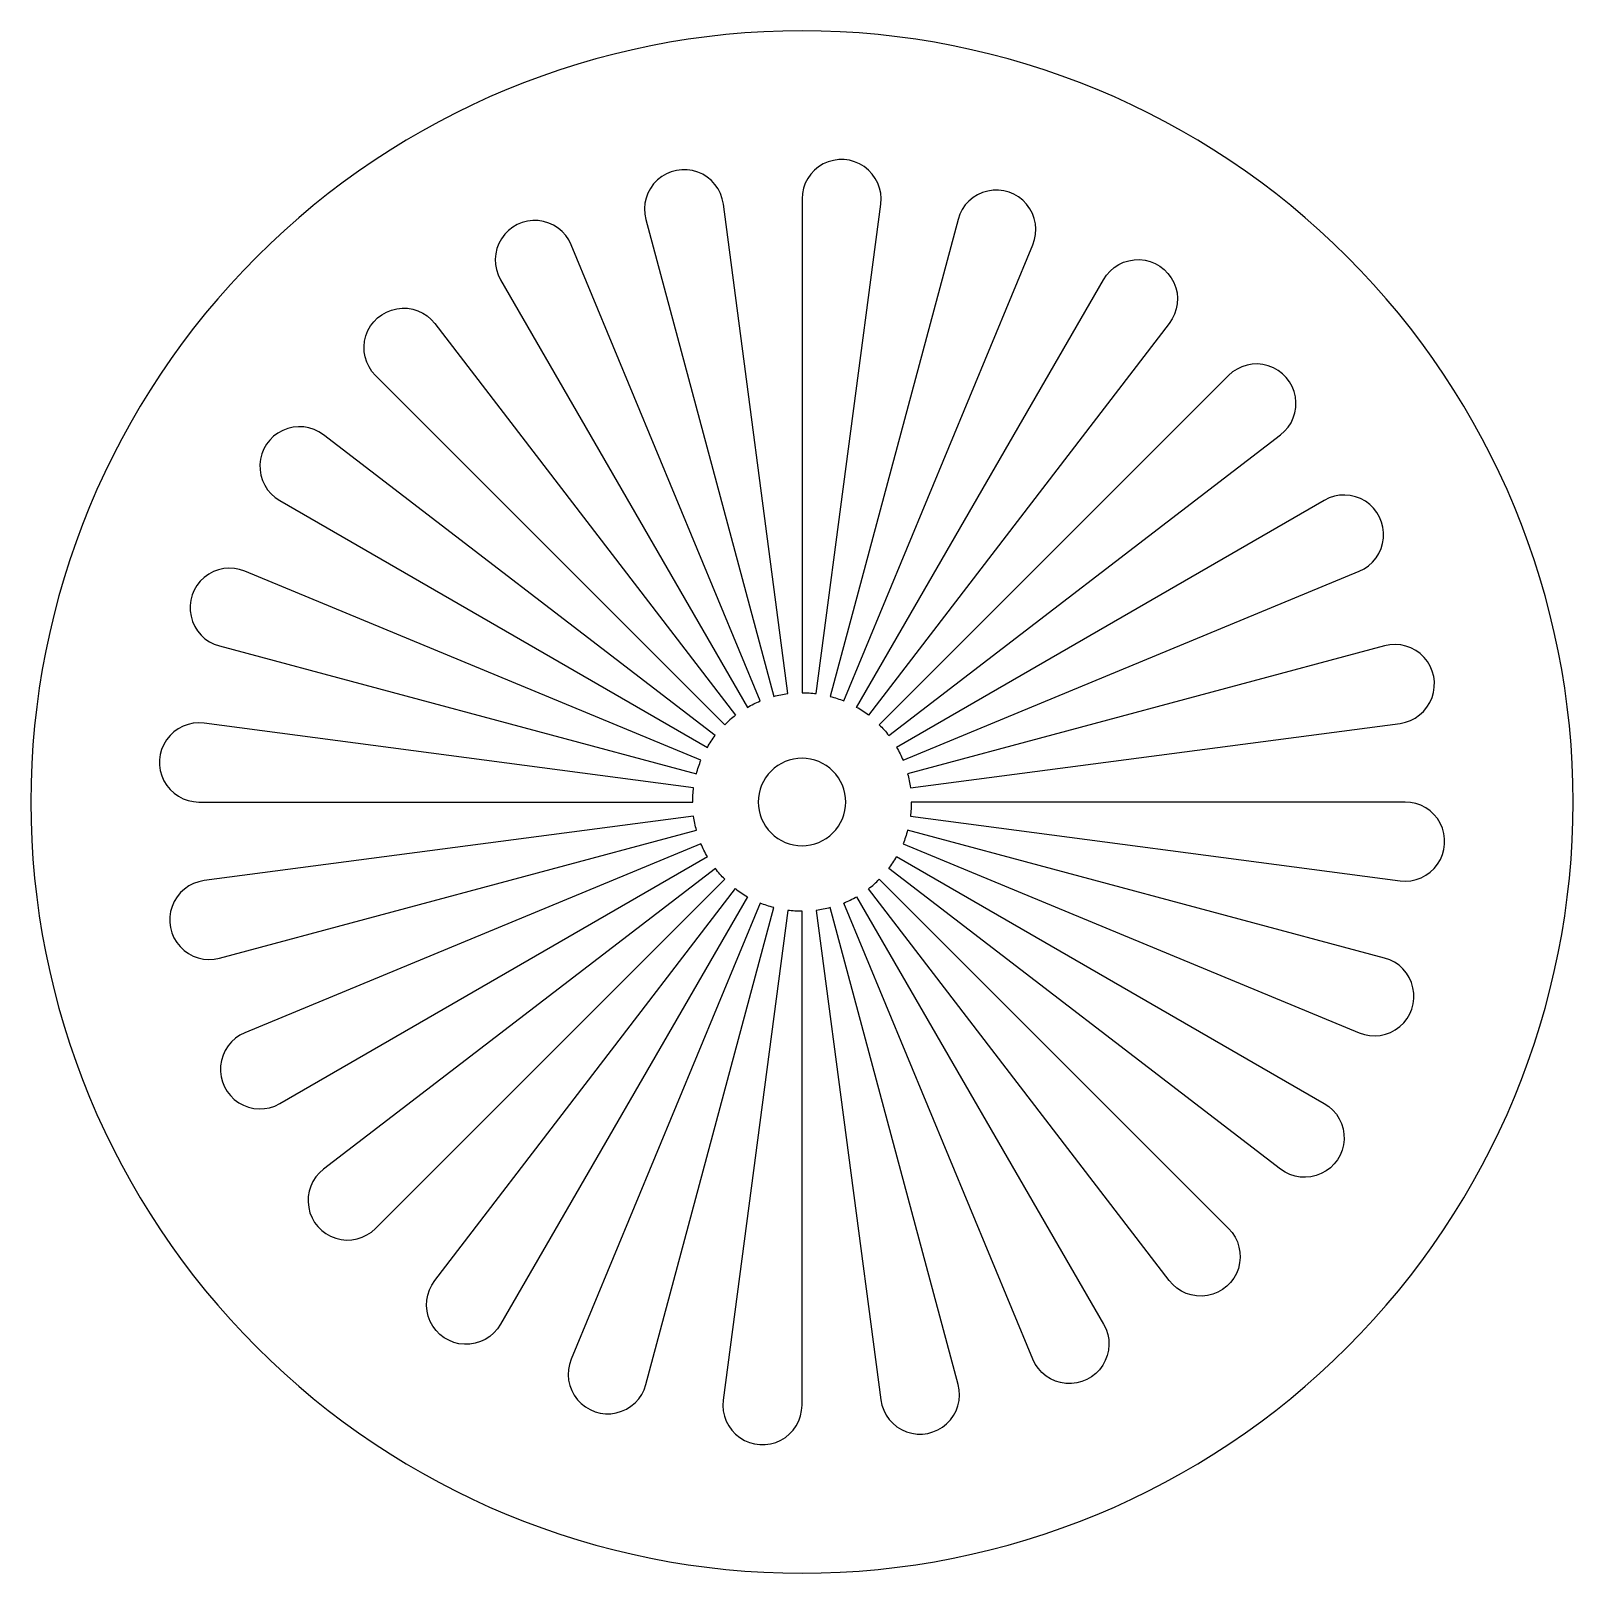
# Model space of a CAD drawing. Header units: metres. Extents: x 0 to 120, y 0 to 120.
import ezdxf

# ---------------------------------------------------------------- set-up
doc = ezdxf.new("R2010")
doc.units = ezdxf.units.M

msp = doc.modelspace()

# ---------------------------------------------------------------- linework, layer by layer
at = {"layer": 'BLACK'}
for points in [[(120, 60, 0.414214), (60, 120, 0.414214), (0, 60, 0.414214), (60, 0, 0.414214)], [(61.11, 68.43), (66.13, 106.52, 1.064024), (60, 106.92), (60, 68.5, -0.032737)], [(58.89, 68.43), (53.88, 106.52, 1.067345), (47.85, 105.33), (57.8, 68.22, -0.032731)], [(63.25, 67.86), (77.96, 103.35, 1.066849), (72.14, 105.33), (62.2, 68.22, -0.032741)], [(56.75, 67.86), (42.05, 103.35, 1.065948), (36.54, 100.64), (55.75, 67.36, -0.032746)], [(83.46, 100.64, -1.075605), (88.57, 97.23), (65.18, 66.75, 0.032772), (64.25, 67.36)], [(26.82, 93.18, -1.064918), (31.44, 97.23), (54.83, 66.75, 0.032768), (53.99, 66.01)], [(66.75, 65.18), (97.23, 88.56, 1.067186), (93.18, 93.18), (66.01, 66.01, -0.032743)], [(53.25, 65.18), (22.77, 88.57, 1.066384), (19.36, 83.46), (52.64, 64.25, -0.032723)], [(67.86, 63.25), (103.36, 77.96, 1.065948), (100.64, 83.47), (67.36, 64.25, -0.032746)], [(52.14, 63.25), (16.65, 77.96, 1.066849), (14.67, 72.14), (51.79, 62.2, -0.032704)], [(68.43, 61.11), (106.53, 66.12, 1.067342), (105.33, 72.15), (68.22, 62.2, -0.032731)], [(51.57, 61.11), (13.48, 66.13, 1.066761), (13.08, 60), (51.5, 60, -0.032737)], [(56.6, 60, 0.414214), (60, 56.6, 0.414214), (63.4, 60, 0.414214), (60, 63.4, 0.414214)], [(68.43, 58.89), (106.53, 53.87, 1.066938), (106.93, 60), (68.5, 60, -0.032737)], [(51.57, 58.89), (13.48, 53.88, 1.067345), (14.68, 47.85), (51.79, 57.8, -0.032754)], [(67.86, 56.75), (103.35, 42.04, 1.067706), (105.33, 47.86), (68.22, 57.8, -0.032741)], [(52.14, 56.75), (16.65, 42.04, 1.065948), (19.36, 36.53), (52.64, 55.75, -0.032746)], [(100.64, 36.54, -1.06713), (97.23, 31.43), (66.75, 54.82, 0.032706), (67.36, 55.75)], [(26.82, 26.82), (53.99, 53.99, -0.032702), (53.26, 54.82), (22.77, 31.43, 1.067665)], [(36.54, 19.36, -1.073576), (31.43, 22.77), (54.82, 53.26, 0.032772), (55.75, 52.63)], [(93.18, 26.82, -1.071833), (88.57, 22.77), (65.18, 53.25, 0.032779), (66.01, 53.99)], [(56.75, 52.14), (42.04, 16.65, 1.064255), (47.86, 14.67), (57.8, 51.78, -0.032852)], [(61.11, 51.57), (66.13, 13.48, 1.064679), (72.15, 14.68), (62.2, 51.78, -0.032817)], [(83.47, 19.36, -1.065329), (77.96, 16.64), (63.25, 52.14, 0.032733), (64.25, 52.63)], [(58.89, 51.57), (53.87, 13.47, 1.066938), (60, 13.07), (60, 51.5, -0.032825)]]:
    msp.add_lwpolyline(points, format="xyb", close=True, dxfattribs=at)

doc.saveas('drawing.dxf')
